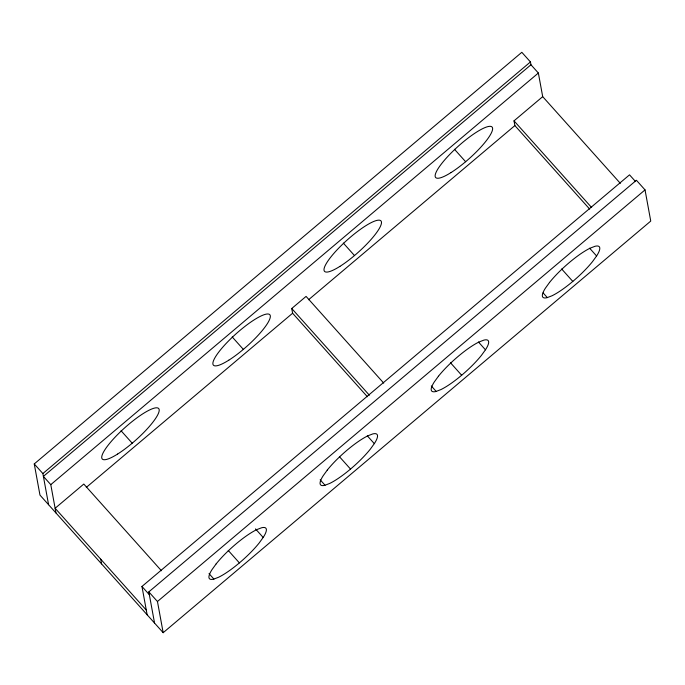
<?xml version="1.0" encoding="UTF-8"?>
<svg xmlns="http://www.w3.org/2000/svg" width="685" height="685" viewBox="0 0 685 685"><rect width="100%" height="100%" fill="white"/><g stroke="black" fill="none" stroke-linecap="round" stroke-linejoin="round"><path stroke-width="1.03" d="M154.553 623.059L148.825 591.883L636.408 180.266L645.03 189.899L650.75 221.075L163.176 632.692L39.97 495.101L34.25 463.925L521.824 52.308L530.447 61.941L530.969 64.775L538.359 73.03L542.7 96.645L620.336 183.349M48.592 504.734L42.872 473.558L530.447 61.941M530.969 64.775L43.395 476.392L50.784 484.646L55.99 512.988M50.784 484.646L538.359 73.03M367.391 396.752L292.606 313.233L291.742 308.507L306.075 296.399L383.72 383.103M589.674 209.105L514.88 125.586L514.015 120.86L542.7 96.645M86.301 487.395L292.606 313.233M308.575 299.747L514.88 125.586M147.155 614.805L141.958 586.463L629.532 174.846L635.577 181.602M163.176 632.692L157.456 601.516L645.03 189.899M514.015 120.86L591.652 207.564M589.631 248.21L596.592 255.984M454.472 149.279L465.62 161.72M561.657 268.982L572.806 281.424M543.137 292.923L547.315 297.59M478.49 342.029L485.451 349.812M343.339 243.098L354.479 255.548M450.524 362.802L461.664 375.252M431.302 385.963L436.174 391.409M291.742 308.507L369.378 395.211M367.348 435.857L374.31 443.632M232.198 336.926L243.338 349.367M339.383 456.63L350.523 469.071M320.16 479.791L325.033 485.237M255.514 528.906L263.177 537.46M121.057 430.745L132.205 443.195M228.242 550.449L239.39 562.899M209.019 573.61L213.9 579.056M161.437 570.751L83.801 484.047L55.125 508.261L146.29 610.078M34.25 463.925L42.872 473.558M148.825 591.883L157.456 601.516M141.958 586.463L149.347 594.717M100.704 559.174L101.577 563.892M216.143 563.892L211.948 569.697A37.855 8.271 -41.8 0 0 213.686 579.142L218.601 577.249A37.855 8.271 -41.8 0 0 259.161 543.008L263.357 537.203A37.855 8.271 -41.8 0 0 261.627 527.758L256.704 529.651A37.855 8.271 -41.8 0 0 216.143 563.892M327.284 470.064L323.089 475.869A37.855 8.271 -41.8 0 0 324.818 485.314L329.733 483.422A37.855 8.271 -41.8 0 0 370.302 449.18L374.498 443.383A37.855 8.271 -41.8 0 0 372.76 433.93L367.845 435.823A37.855 8.271 -41.8 0 0 327.284 470.064M438.426 376.245L434.221 382.042A37.855 8.271 -41.8 0 0 435.96 391.495L440.875 389.602A37.855 8.271 -41.8 0 0 481.435 355.361L485.639 349.555A37.855 8.271 -41.8 0 0 483.901 340.111L478.986 342.003A37.855 8.271 -41.8 0 0 438.426 376.245M549.558 282.417L545.363 288.222A37.855 8.271 -41.8 0 0 547.101 297.667L552.016 295.774A37.855 8.271 -41.8 0 0 592.576 261.533L596.772 255.728A37.855 8.271 -41.8 0 0 595.042 246.283L590.128 248.175A37.855 8.271 -41.8 0 0 549.558 282.417M228.764 360.207A37.855 8.271 -41.8 0 0 270.284 315.708A37.855 8.271 -41.8 0 0 225.767 343.844A37.855 8.271 -41.8 0 0 228.764 360.207M339.906 266.388A37.855 8.271 -41.8 0 0 381.425 221.88A37.855 8.271 -41.8 0 0 336.9 250.025A37.855 8.271 -41.8 0 0 339.906 266.388M451.047 172.56A37.855 8.271 -41.8 0 0 492.566 128.061A37.855 8.271 -41.8 0 0 448.041 156.197A37.855 8.271 -41.8 0 0 451.047 172.56M117.632 454.035A37.855 8.271 -41.8 0 0 159.151 409.536A37.855 8.271 -41.8 0 0 114.626 437.672A37.855 8.271 -41.8 0 0 117.632 454.035"/></g></svg>
